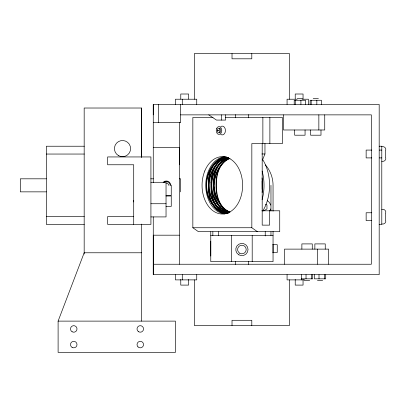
<?xml version="1.0" encoding="UTF-8"?>
<svg xmlns="http://www.w3.org/2000/svg" width="406" height="406" viewBox="0 0 406 406"><rect width="100%" height="100%" fill="white"/><g stroke="black" fill="none" stroke-linecap="round" stroke-linejoin="round"><path stroke-width="0.61" d="M133.711 201.944L133.711 201.29M133.711 200.574L133.711 200.315M141.532 156.944L141.532 108.021L84.174 108.021L84.174 254.039M153.265 182.543L153.265 104.438L379.184 104.438L379.184 274.669L153.265 274.669L153.265 235.186L179.335 235.186M153.265 114.868L153.265 104.438M175.428 274.669L175.428 279.886L196.743 279.886L196.743 274.669M179.335 164.79L179.335 147.576L153.265 147.576M180.771 279.465L180.771 285.098L188.592 285.098L188.592 279.465M182.284 279.886L182.284 274.669M194.327 279.886L194.327 325.51L289.488 325.51L289.488 279.886M210.765 256.029L210.765 241.169M232.019 325.51L232.019 320.293L251.801 320.293L251.801 325.51M273.05 252.877L273.05 244.316M284.489 264.24L284.489 249.122L328.652 249.122L328.652 264.24M287.072 274.669L287.072 279.886L304.723 279.886M295.223 279.465L295.223 285.098L303.049 285.098L303.049 279.465M301.414 274.669L301.414 278.841L312.732 278.841L312.732 274.669M301.876 249.122L301.876 243.904L312.265 243.904L312.265 249.122M306.028 278.841L306.028 274.669M311.686 278.841L311.686 274.669M314.396 274.669L314.396 278.841L325.713 278.841L325.713 274.669M314.858 249.122L314.858 243.904L325.247 243.904L325.247 249.122M317.593 264.24L317.593 249.122M319.009 278.841L319.009 274.669M324.668 278.841L324.668 274.669M208.745 186.511C208.994 192.449 211.074 198.199 214.17 203.233A26.542 13.307 74 0 0 217.692 207.979C220.321 210.836 223.838 213.226 227.842 213.333C201.046 209.917 203.721 163.755 226.792 157.198M217.012 206.258L217.819 207.354C206.517 192.738 209.851 165.069 227.949 157.503M208.725 185.349C207.918 173.499 213.434 159.005 226.695 157.229M211.298 185.349C210.628 173.875 215.5 159.837 228.192 157.447M219.585 206.258L220.392 207.354C210.673 194.038 210.054 164.953 228.339 158.091M213.871 185.217C214.388 174.966 218.946 163.709 228.131 158.345M262.139 189.399L262.058 180.878M210.937 182.654C210.907 172.377 215.865 159.812 226.873 157.249M213.51 182.654C213.536 172.773 217.855 161.344 227.781 157.645M262.139 192.545L262.728 185.222L262.037 177.904M58.104 321.116L175.428 321.116L175.428 352.403L58.104 352.403L58.104 321.116L84.174 252.776L141.532 252.776M217.169 130.509L218.088 128.25L219.935 128.25L220.854 130.509L219.935 132.767L218.088 132.767L217.169 130.509L219.012 130.509L219.935 128.25M262.413 160.192L264.956 153.97L264.956 143.491M226.162 157.218C214.074 158.944 207.994 171.667 208.359 182.771A26.557 11.47 89.8 0 0 208.491 190.044C208.867 200.625 215.835 214.053 227.959 213.333M229.674 158.401C219.94 162.192 216.073 173.103 216.083 182.771A26.557 11.47 89.8 0 0 216.215 190.044M211.973 167.358C200.889 182.578 207.517 211.11 228.045 213.348M214.546 167.358C204.294 181.939 209.278 207.39 227.015 213.262M217.119 167.358C207.014 181.847 211.709 205.482 228.106 212.937M219.697 167.358C209.841 181.604 214.104 203.766 229.187 212.409M218.519 165.212C220.976 161.766 224.614 159.157 228.644 157.863M215.941 165.212C218.839 161.187 223.31 158.238 228.197 157.335M213.368 165.212C216.327 160.847 220.92 156.955 226.467 157.046M221.092 165.212L225.117 160.629L228.857 158.203M263.575 210.912L266.965 208.958L266.965 205.05L265.514 204.208M229.989 158.482C220.088 162.298 216.423 173.509 216.489 183.268C215.931 194.175 218.727 207.71 230.126 212.054M226.061 157.071C206.791 159.72 200.889 189.135 211.653 203.325M227.939 213.267C223.188 213.998 218.489 211.77 215.378 208.242A26.557 13.342 74.1 0 1 211.643 203.35M297.273 98.699L302.465 98.699M313.193 98.699L318.39 98.699M297.182 99.221L287.072 99.221L287.072 104.438M302.089 99.221L308.393 99.221L308.393 104.438M180.513 114.868L371.363 114.868L371.363 264.24L153.265 264.24M213.033 117.471L192.845 117.471L192.845 227.741L198.377 231.653L279.734 231.653L279.734 210.795L261.845 210.795M225.376 117.471L282.434 117.471L282.464 143.546L251.837 143.546L251.837 227.741L257.368 231.653M153.265 122.688L180.64 122.688L180.64 104.438M84.275 146.226L46.37 146.226L46.37 224.442L84.275 224.442M379.184 146.226L381.787 146.226L381.787 224.442L379.184 224.442M381.787 146.693C383.959 146.109 386.421 147.931 385.7 150.306M371.779 150.083L366.146 150.083L366.146 157.904L371.779 157.904M379.285 150.083L381.787 150.083M46.37 154.047L84.275 154.047M261.88 153.97L264.956 153.97M379.285 157.904L381.787 157.904M381.787 161.294C383.959 161.882 386.421 160.06 385.7 157.68M46.37 178.818L20.3 178.818L20.3 191.855L46.37 191.855M150.834 178.818L153.372 178.818M179.371 178.818L180.64 178.818L180.64 191.855M150.92 182.284L166.039 182.284L166.039 216.916L150.92 216.916M166.039 183.131L167.607 183.131L168.906 185.39M166.039 195.509L171.256 195.509L171.256 185.121M166.039 196.012L171.256 196.012L171.256 206.4L166.039 206.4M150.92 203.736L166.039 203.736M381.787 209.374C383.959 208.785 386.421 210.607 385.7 212.988M371.779 212.764L366.146 212.764L366.146 220.585L371.779 220.585M46.37 216.621L84.275 216.621M133.711 216.565L107.641 216.565L107.641 224.386L150.92 224.386L150.92 156.944L107.641 156.944L107.641 164.77L133.711 164.77L133.711 224.386M381.787 223.975C383.959 224.564 386.421 222.742 385.7 220.362M192.845 227.741L251.837 227.741M210.765 235.561L273.05 235.561M272.908 244.686L277.252 244.686L277.252 252.512L272.908 252.512M304.475 280.404L309.671 280.404M317.456 280.404L322.653 280.404M228.918 212.688C218.885 209.988 213.86 199.244 213.627 189.556M227.36 212.983C216.804 210.699 211.216 199.62 211.054 189.556A26.542 11.383 89.8 0 1 210.963 182.659M227.071 212.79L221.625 210.338L217.332 206.573M227.106 212.734L224.092 211.277L220.27 207.963A26.542 13.276 73.9 0 1 216.753 203.208M228.131 212.313L224.198 210.338L219.91 206.573M228.73 212.374L225.812 210.689L223.102 208.242M229.248 211.896C220.661 208.308 216.667 198.813 216.241 190.033M208.76 114.868L216.469 120.08L225.594 120.08L225.594 114.868M216.743 203.233C213.647 198.199 211.572 192.449 211.318 186.511M219.012 130.509L219.935 132.767M213.891 186.511C214.129 192.49 216.256 198.27 219.377 203.325A26.557 13.302 74 0 0 223.107 208.217M385.7 150.606L385.7 157.381M385.7 213.287L385.7 220.062M324.739 114.868L324.739 129.986L283.479 129.986L283.479 114.868M321.45 104.438L321.45 100.267L310.133 100.267L310.133 104.438M320.989 129.986L320.989 135.203L310.6 135.203L310.6 129.986M318.852 114.868L318.852 129.986M316.837 100.267L316.837 104.438M311.179 100.267L311.179 104.438M305.525 104.438L305.525 100.267L294.208 100.267L294.208 104.438M305.063 129.986L305.063 135.203L294.675 135.203L294.675 129.986M303.049 99.013L303.049 94.009L295.223 94.009L295.223 99.013M301.531 278.724L301.531 279.886M300.912 100.267L300.912 104.438M295.253 100.267L295.253 104.438M289.488 99.221L289.488 53.597L194.327 53.597L194.327 99.221M273.05 211.206L273.05 185.334A31.145 31.145 0 0 0 265.412 164.902M273.05 231.4L273.05 261.637L210.765 261.637L210.765 231.78M270.964 185.334L270.964 211.039M270.964 231.78L270.964 235.561M269.878 117.471L269.878 143.546M269.564 210.795L269.564 225.132L262.19 225.132L262.19 143.546M265.23 231.613L265.23 235.962M262.87 117.471L262.87 143.546M252.197 235.561L252.197 261.637M251.801 53.597L251.801 58.809L232.019 58.809L232.019 53.597M248.426 114.675L248.426 117.811M248.426 261.297L248.426 264.433M235.389 114.675L235.389 117.811M235.389 261.297L235.389 264.433M231.623 235.561L231.623 261.637M221.681 114.868L221.681 120.08M218.585 231.78L218.585 235.627M212.851 231.78L212.851 235.561M196.743 104.438L196.743 99.221L175.428 99.221L175.428 104.438M188.592 99.013L188.592 94.009L180.771 94.009L180.771 99.013M182.284 99.221L182.284 104.438M179.335 122.358L179.335 264.24M158.482 104.438L158.482 122.688M153.265 216.905L153.265 274.669M141.532 108.021L141.532 157.487M141.532 224.082L141.532 321.116M270.629 208.892A7.298 7.298 0 0 1 269.899 210.653M267.229 200.681A7.298 7.298 0 0 1 270.629 205.116M163.537 182.624A3.913 3.913 0 0 1 170.21 185.39M224.965 213.972A28.679 20.28 90 0 1 205.751 185.334A28.679 20.28 90 0 1 224.965 156.696M220.737 126.672A4.43 3.136 -90 0 1 225.437 130.509A4.43 3.136 -90 0 1 220.737 134.345M262.119 171.048A39.108 27.654 90 0 1 262.119 199.625M262.459 159.167A39.108 27.654 90 0 1 262.778 210.993M213.617 189.561A26.542 11.424 89.8 0 1 213.5 182.649M163.166 182.253A4.43 4.43 0 0 1 170.733 185.39M238.845 254.831A6.126 6.126 0 0 0 248.036 249.523A6.126 6.126 0 0 0 238.845 244.219A6.126 6.126 0 0 0 238.845 254.831M239.758 253.248A4.304 4.304 0 0 0 246.209 249.523A4.304 4.304 0 0 0 239.758 245.797A4.304 4.304 0 0 0 239.758 253.248M204.776 170.997A28.679 20.28 90 0 0 222.341 214.013A28.679 20.28 90 0 0 239.9 170.997A28.679 20.28 90 0 0 204.776 170.997M216.616 128.555A3.913 2.766 90 0 0 219.012 134.422A3.913 2.766 90 0 0 221.407 128.555A3.913 2.766 90 0 0 216.616 128.555M118.466 155.605A8.084 8.084 0 0 0 130.59 148.601A8.084 8.084 0 0 0 118.466 141.603A8.084 8.084 0 0 0 118.466 155.605M137.984 346.886A3.258 3.258 0 0 0 143.435 345.425A3.258 3.258 0 0 0 139.446 341.436A3.258 3.258 0 0 0 137.984 346.886M138.659 331.763A3.258 3.258 0 0 0 143.546 328.936A3.258 3.258 0 0 0 138.659 326.114A3.258 3.258 0 0 0 138.659 331.763M72.116 347.404A3.258 3.258 0 0 0 77.008 344.582A3.258 3.258 0 0 0 72.116 341.761A3.258 3.258 0 0 0 72.116 347.404M72.116 331.763A3.258 3.258 0 0 0 77.008 328.936A3.258 3.258 0 0 0 72.116 326.114A3.258 3.258 0 0 0 72.116 331.763"/></g></svg>
